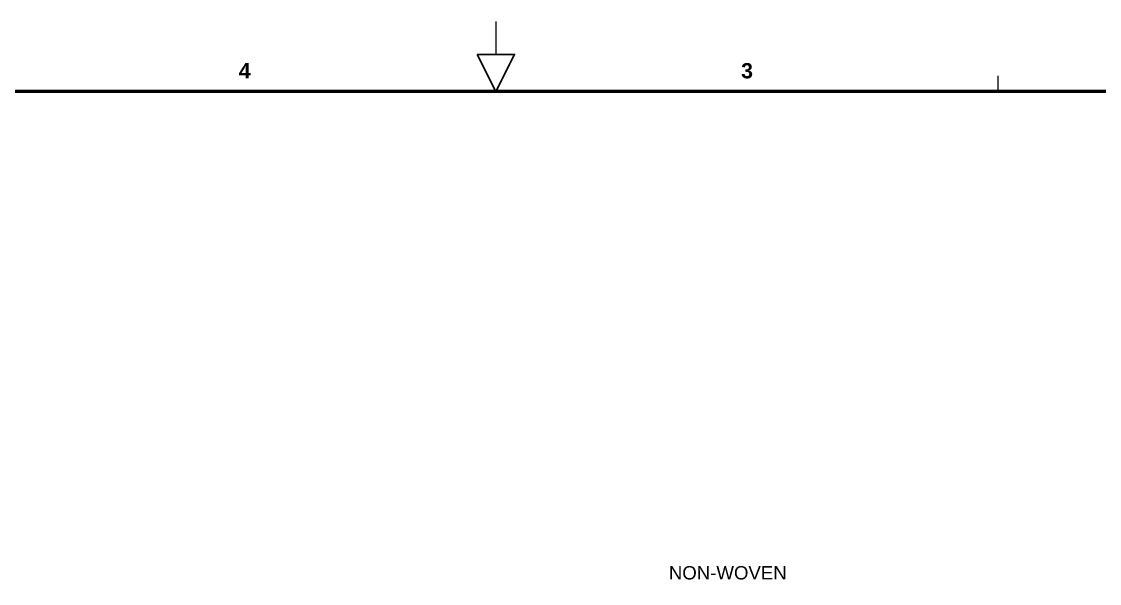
# Model space of a CAD drawing. Header units: millimetres. Extents: x 71 to 41929, y 71 to 131329.
# Drawn here: x 14705 to 29010, y 22176 to 29629 of the extents above; entities that cross this region are included whole.
import ezdxf
from ezdxf.enums import TextEntityAlignment as Align

# ---------------------------------------------------------------- set-up
doc = ezdxf.new("R2010")
doc.units = ezdxf.units.MM
doc.layers.add('ANNOTATIONS', color=7, linetype='Continuous')
doc.layers.add('FRAME', color=7, linetype='Continuous')
doc.styles.add('ARIAL', font='arial.ttf')
doc.styles.add('ARIAL_BOLD', font='arialbd.ttf')

msp = doc.modelspace()

# ---------------------------------------------------------------- linework, layer by layer
at = {"layer": 'FRAME', "lineweight": 20}
for p, q in [((21000, 29629.4), (21000, 28982.2)), ((21000, 28700), (21000, 28911.7)), ((27666.7, 28700), (27666.7, 28911.7))]:
    msp.add_line(p, q, dxfattribs=at)
at = {"layer": 'FRAME', "lineweight": 53}
msp.add_lwpolyline([(1000, 1000), (41000, 1000), (41000, 28700), (1000, 28700)], close=True, dxfattribs=at)

# ---------------------------------------------------------------- texts
at = {"layer": 'ANNOTATIONS', "style": 'ARIAL'}
msp.add_text('NON-WOVEN', height=176.81, dxfattribs=at).set_placement((24859.3, 22228.6), align=Align.RIGHT)
at = {"layer": 'FRAME', "style": 'ARIAL_BOLD'}
for s, p in [('4', (17666.7, 28876.4)), ('3', (24333.3, 28876.4))]:
    msp.add_text(s, height=202.1, dxfattribs=at).set_placement(p, align=Align.CENTER)

# ---------------------------------------------------------------- next in the draw order: wipeouts: each hides what was drawn before it
msp.add_wipeout([(20753.1, 29193.9), (21246.9, 29193.9), (21000, 28700)])

# ---------------------------------------------------------------- next in the draw order: linework, layer by layer
at = {"layer": 'FRAME', "lineweight": 30}
msp.add_lwpolyline([(20753.1, 29193.9), (21246.9, 29193.9), (21000, 28700)], close=True, dxfattribs=at)

doc.saveas('drawing.dxf')
